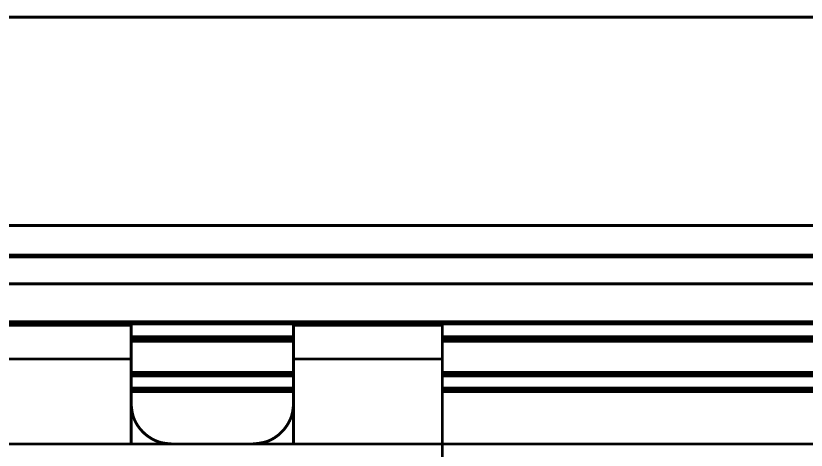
# Model space of a CAD drawing. Extents: x 0.54 to 10.46, y 0.74 to 7.76.
# Drawn here: x 7.135 to 7.903, y 4.701 to 5.123 of the extents above; entities that cross this region are included whole.
import ezdxf

# ---------------------------------------------------------------- set-up
doc = ezdxf.new("R2010")
doc.units = 0
doc.layers.get('0').update_dxf_attribs({"linetype": 'CONTINUOUS'})

msp = doc.modelspace()

# ---------------------------------------------------------------- linework, layer by layer
at = {"color": 9, "const_width": 0.00278}
msp.add_lwpolyline([(1.03011, 5.12121), (9.08806, 5.12121)], dxfattribs=at)
at = {"color": 0, "const_width": 0.00278}
for points in [[(8.04742, 4.91922), (1.18256, 4.91922)], [(8.04742, 4.88883), (1.18256, 4.88883)], [(8.04742, 4.82389), (1.18256, 4.82389)], [(7.10265, 4.8226), (7.24718, 4.8226)], [(7.24718, 4.78971), (7.24718, 4.8226)], [(7.54937, 4.8226), (7.40483, 4.8226)], [(7.40483, 4.78971), (7.40483, 4.8226)], [(7.54937, 4.78971), (7.54937, 4.8226)], [(7.40483, 4.8094), (7.24718, 4.8094)], [(7.40483, 4.8094), (7.24718, 4.8094)], [(8.04742, 4.8094), (7.54943, 4.8094)], [(7.40483, 4.80811), (7.24718, 4.80811)], [(7.40483, 4.80811), (7.24718, 4.80811)], [(8.04742, 4.80811), (7.54943, 4.80811)], [(7.24718, 4.78971), (7.10265, 4.78971)], [(7.24718, 4.70731), (7.24718, 4.78971)], [(7.54937, 4.78971), (7.40483, 4.78971)], [(7.40483, 4.78971), (7.40483, 4.70731)], [(7.54937, 4.70731), (7.54937, 4.78971)], [(7.24718, 4.77528), (7.40483, 4.77528)], [(7.24718, 4.77528), (7.40483, 4.77528)], [(7.54937, 4.77528), (8.04742, 4.77528)], [(7.40483, 4.7595), (7.24718, 4.7595)], [(7.40483, 4.7595), (7.24718, 4.7595)], [(8.04742, 4.7595), (7.54943, 4.7595)], [(7.24718, 4.74675), (7.24761, 4.7424), (7.24794, 4.74024), (7.24804, 4.73915), (7.24826, 4.73812), (7.24849, 4.73703), (7.24875, 4.736), (7.24903, 4.73492), (7.24929, 4.73389), (7.25006, 4.73182), (7.25049, 4.73079), (7.25092, 4.72982), (7.25146, 4.72879), (7.25196, 4.72786), (7.2525, 4.72689), (7.2531, 4.72592), (7.25369, 4.72499), (7.25435, 4.72407), (7.25499, 4.72319), (7.25564, 4.72228), (7.25635, 4.72146), (7.25711, 4.7206), (7.25862, 4.71897), (7.25944, 4.71821), (7.26019, 4.71744), (7.26107, 4.71674), (7.26193, 4.71599), (7.26367, 4.71468), (7.2646, 4.71403), (7.26551, 4.71343), (7.26747, 4.71224), (7.26839, 4.71169), (7.27046, 4.71072), (7.27143, 4.71029), (7.27246, 4.7099), (7.27349, 4.70947), (7.27567, 4.70882), (7.27669, 4.70856), (7.27886, 4.70811), (7.27994, 4.70796), (7.28108, 4.70779), (7.28326, 4.70757), (7.2844, 4.70747), (7.28549, 4.70736), (7.28663, 4.70731)], [(7.36546, 4.70731), (7.36654, 4.70742), (7.36768, 4.70751), (7.36876, 4.70763), (7.36985, 4.70779), (7.37099, 4.7079), (7.37207, 4.70806), (7.37315, 4.70828), (7.37424, 4.70844), (7.37532, 4.70865), (7.3775, 4.70921), (7.37853, 4.70953), (7.37961, 4.7099), (7.38064, 4.71029), (7.38162, 4.71072), (7.38265, 4.71121), (7.38362, 4.71169), (7.38558, 4.71278), (7.38656, 4.71338), (7.38747, 4.71403), (7.38835, 4.71463), (7.38926, 4.71533), (7.39014, 4.71599), (7.391, 4.71674), (7.39182, 4.71744), (7.39264, 4.71821), (7.39344, 4.71903), (7.39421, 4.71983), (7.39497, 4.7206), (7.39638, 4.72233), (7.39703, 4.72319), (7.39768, 4.72412), (7.39833, 4.72499), (7.39893, 4.72597), (7.39953, 4.72689), (7.40007, 4.72786), (7.40056, 4.72885), (7.4011, 4.72982), (7.40153, 4.73085), (7.40196, 4.73182), (7.4024, 4.73286), (7.40278, 4.73389), (7.4031, 4.73497), (7.40365, 4.73703), (7.40392, 4.73812), (7.40424, 4.74029), (7.4044, 4.74132), (7.40462, 4.74349), (7.40468, 4.74457), (7.40479, 4.74567), (7.40483, 4.74675)], [(7.10265, 4.70731), (7.24718, 4.70731)], [(7.28663, 4.70731), (7.36546, 4.70731)], [(7.40483, 4.70731), (7.54937, 4.70731)], [(7.54937, 4.70731), (7.54937, 4.57747)]]:
    msp.add_lwpolyline(points, dxfattribs=at)
at = {"color": 250, "const_width": 0.00278}
for points in [[(8.04742, 4.89046), (1.18256, 4.89046)], [(1.18256, 4.88867), (8.04742, 4.88867)], [(8.04742, 4.86268), (1.18256, 4.86268)], [(8.04742, 4.82585), (1.18256, 4.82585)], [(7.24718, 4.81142), (7.40483, 4.81142)], [(7.24718, 4.81142), (7.40483, 4.81142)], [(7.54937, 4.81142), (8.04742, 4.81142)], [(7.24718, 4.80681), (7.40483, 4.80681)], [(7.24718, 4.80681), (7.40483, 4.80681)], [(7.54937, 4.80681), (8.04742, 4.80681)], [(7.40483, 4.77658), (7.24718, 4.77658)], [(7.40483, 4.77658), (7.24718, 4.77658)], [(7.24718, 4.77328), (7.40483, 4.77328)], [(7.24718, 4.77328), (7.40483, 4.77328)], [(7.54937, 4.77328), (8.04742, 4.77328)], [(8.04742, 4.77658), (7.54943, 4.77658)], [(7.40483, 4.7615), (7.24718, 4.7615)], [(7.40483, 4.7615), (7.24718, 4.7615)], [(7.24718, 4.75819), (7.40483, 4.75819)], [(7.24718, 4.75819), (7.40483, 4.75819)], [(7.54937, 4.75819), (8.04742, 4.75819)], [(8.04742, 4.7615), (7.54943, 4.7615)], [(7.24718, 4.70731), (7.40483, 4.70731)], [(7.54937, 4.70731), (8.04742, 4.70731)]]:
    msp.add_lwpolyline(points, dxfattribs=at)

doc.saveas('drawing.dxf')
